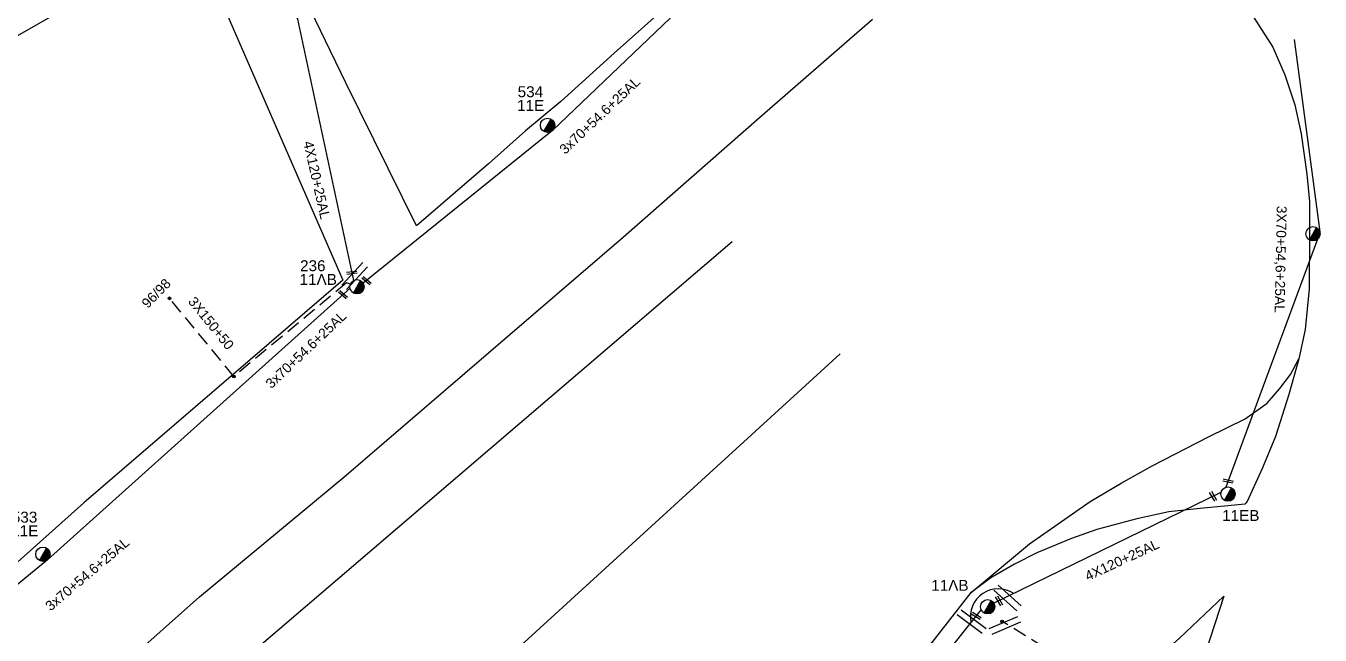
# Model space of a CAD drawing. Header units: millimetres. Extents: x 974 to 2037, y 106 to 580.
# Drawn here: x 1557.4 to 1675.8, y 357.4 to 413.2 of the extents above; entities that cross this region are included whole.
import ezdxf

# ---------------------------------------------------------------- set-up
doc = ezdxf.new("R2010")
doc.units = ezdxf.units.MM
doc.linetypes.add('DASHED', pattern=[19.05, 12.7, -6.35])
for name, color, linetype in [('Γέφυρες Εναέριου Δικτύου', 7, 'Continuous'), ('Επιγραφές - Σχήματα', 7, 'Continuous'), ('Καλώδια ΧΤ   3x150+50AL', 7, 'DASHED'), ('Μηχανική τομή', 7, 'Continuous'), ('Στύλος ΦΜ', 7, 'Continuous'), ('Στύλος ΦΜ @ 1', 7, 'Continuous'), ('Συνδέσεις', 7, 'Continuous'), ('Συνεστραμμένα ΧΤ   3x70+54.6+25 AL', 7, 'SYN_LINE'), ('Συνεστραμμένα ΧΤ   4x120+25 AL', 7, 'SYN_LINE'), ('Τομή', 7, 'Continuous'), ('Υπόβαθρο ΔΕΗ', 7, 'Continuous')]:
    doc.layers.add(name, color=color, linetype=linetype)
doc.styles.get("Standard").update_dxf_attribs({"font": 'arial.ttf'})
doc.linetypes.add('SYN_LINE', pattern='A,0.5,-0.0001,["/\\/\\/\\/",Standard,S=0.1,R=0,X=0,Y=-0.05],-0.25', length=0.7501)

# ---------------------------------------------------------------- blocks, each defined once
blk = doc.blocks.new('ΥΠΑΡΧΩΝ ΤΣΙΜΕΝΤΕΝΙΟΣ ΣΤΥΛΟΣ')
at = {"layer": 'Στύλος ΦΜ'}
blk.add_hatch(color=256, dxfattribs=at).paths.add_polyline_path([(-1.29, -2.28, 0.574793), (2.62, 0, 0.268822), (1.3, 2.27)])
blk.add_line((-1.29, -2.28), (1.3, 2.27), dxfattribs=at)
blk.add_circle((0, 0), 2.62, dxfattribs=at)
at = {"layer": 'Στύλος ΦΜ', "flags": 4}
for tag, p in [('ΑΡΙΘΜΟΣ', (-4.68, 8.05)), ('ΤΥΠΟΣ', (-4.91, 3.03))]:
    blk.add_attdef(tag, p, '', height=4, dxfattribs=at)
blk = doc.blocks.new('ΜΗΧΑΝΙΚΗ ΤΟΜΗ')
at = {"layer": 'Μηχανική τομή', "ltscale": 40}
for p, q in [((-1.89, 0.78), (1.89, 0.78)), ((1.89, 0), (-1.89, 0))]:
    blk.add_line(p, q, dxfattribs=at)
blk = doc.blocks.new('ΤΟΜΗ')
at = {"layer": 'Τομή', "ltscale": 40}
for p, q in [((-5.68, 0), (5.68, 0)), ((5.68, -2.33), (-5.68, -2.33))]:
    blk.add_line(p, q, dxfattribs=at)
blk = doc.blocks.new('_ΣΥΝΔΕΣΗ')
at = {"layer": 'Συνδέσεις', "linetype": 'SYN_LINE', "ltscale": 40}
blk.add_hatch(color=256, dxfattribs=at).paths.add_polyline_path([(0.5, -0.01, 1), (-0.5, -0.01, 1)])
at = {"layer": 'Συνδέσεις'}
blk.add_circle((0, -0.01), 0.5, dxfattribs=at)

msp = doc.modelspace()

# ---------------------------------------------------------------- linework, layer by layer
at = {"layer": 'Γέφυρες Εναέριου Δικτύου'}
msp.add_lwpolyline([(1647.76, 361.21, 0.675856), (1643.83, 358.58)], format="xyb", dxfattribs=at)
at = {"layer": 'Καλώδια ΧΤ   3x150+50AL', "color": 5, "ltscale": 0.1}
msp.add_lwpolyline([(1587.08, 389.53), (1586.72, 389.64), (1576.43, 381.09), (1570.55, 388.24)], dxfattribs=at)
at = {"layer": 'Καλώδια ΧΤ   3x150+50AL', "color": 7, "ltscale": 0.1}
msp.add_lwpolyline([(1661.42, 351.38), (1653.67, 354.32), (1646.7, 358.66)], dxfattribs=at)
at = {"layer": 'Συνεστραμμένα ΧΤ   3x70+54.6+25 AL', "color": 173, "ltscale": 10}
for points in [[(1621.71, 419.07), (1605.57, 403.6), (1588.25, 389.63)], [(1587.05, 389.17), (1559.37, 364.29), (1547.6, 354.62)]]:
    msp.add_lwpolyline(points, dxfattribs=at)
at = {"layer": 'Συνεστραμμένα ΧΤ   3x70+54.6+25 AL', "color": 6, "linetype": 'SYN_LINE', "ltscale": 10}
msp.add_lwpolyline([(1673.38, 411.93), (1675.74, 394.32)], dxfattribs=at)
at = {"layer": 'Συνεστραμμένα ΧΤ   3x70+54.6+25 AL', "color": 6, "ltscale": 10}
msp.add_lwpolyline([(1675.54, 393.64), (1667.13, 370.94)], dxfattribs=at)
at = {"layer": 'Συνεστραμμένα ΧΤ   4x120+25 AL', "color": 2, "ltscale": 10}
msp.add_lwpolyline([(1574, 432.7), (1582.24, 413.78), (1587.38, 389.86)], dxfattribs=at)
at = {"layer": 'Συνεστραμμένα ΧΤ   4x120+25 AL', "color": 6, "ltscale": 10}
for points in [[(1666.7, 370.48), (1645.94, 360.33)], [(1644.76, 359.75), (1632.97, 344.93), (1621.44, 331.1), (1603.09, 309.54), (1592.93, 298.03), (1575.87, 278.57), (1571.51, 273.68), (1553.51, 250.33)]]:
    msp.add_lwpolyline(points, dxfattribs=at)
at = {"layer": 'Υπόβαθρο ΔΕΗ'}
for points in [[(1578.47, 424.5), (1585.18, 428.46), (1591.61, 432.15), (1593.49, 431.96), (1600.48, 430.79), (1612.03, 428.92), (1620.56, 427.49), (1621.22, 419.55), (1616.48, 415.37), (1611.19, 410.66), (1606.32, 406.26), (1603.1, 403.57), (1599.7, 400.55), (1593.12, 394.87), (1586.67, 407.95), (1582.49, 416.62), (1578.47, 424.5)], [(1504.72, 382.89), (1536.41, 400.73), (1560.31, 414.37), (1572.65, 421.5), (1586.39, 389.91), (1562.72, 369.51), (1548.83, 357.15), (1543.13, 352.03), (1538.13, 348.21), (1533.16, 344.13), (1521.93, 355.98), (1516.08, 362.17), (1509.54, 369.3), (1503.28, 375.83)], [(1669.38, 414.46), (1671.44, 411.22), (1672.54, 408.69), (1673.45, 405.95), (1674.03, 403.29), (1674.56, 399.61), (1674.78, 397.11), (1674.8, 394.13), (1674.76, 389.11), (1674.41, 385.39), (1673.82, 382.69), (1672.91, 379.43), (1671.7, 375.59), (1670.49, 372.72), (1669.1, 369.64), (1668.89, 369.41), (1668.28, 369.34), (1664.81, 369.01), (1661.94, 368.69), (1659.01, 368.07), (1655.36, 367.07), (1653.03, 366.27), (1649.85, 364.95), (1647.81, 363.9), (1645.65, 362.66), (1643.86, 361.33), (1649.19, 365.78), (1651.81, 367.61), (1654.75, 369.63), (1657.58, 371.33), (1660.4, 372.91), (1665.55, 375.55), (1668.9, 377.2), (1670.91, 378.63), (1672.09, 379.97), (1673.06, 381.27), (1673.82, 382.69)], [(1554.81, 344.93), (1566.36, 354.76), (1573.28, 360.93), (1586.49, 371.87), (1597.56, 381.4), (1612.06, 393.86), (1624.75, 405), (1634.83, 413.77)], [(1492.83, 284.23), (1493.53, 282.08), (1558.95, 261.26), (1585.2, 291.83), (1601.11, 309.87), (1616.04, 327.04), (1631, 344.93), (1633.68, 348.37), (1637.78, 353.54), (1643.86, 361.33)]]:
    msp.add_lwpolyline(points, dxfattribs=at)
at = {"layer": 'Υπόβαθρο ΔΕΗ', "ltscale": 4}
for points in [[(1622.01, 393.41), (1571.96, 350.57)], [(1582.91, 338.41), (1631.88, 383.17)]]:
    msp.add_lwpolyline(points, dxfattribs=at)
at = {"layer": 'Υπόβαθρο ΔΕΗ', "color": 7}
msp.add_lwpolyline([(1661.7, 344.93), (1654.11, 322.88), (1649.98, 309.85), (1644.88, 293.49), (1639.5, 276.48), (1633.37, 257.85), (1627.23, 239.77), (1584.08, 253), (1581.13, 262.85), (1602.06, 287.53), (1616.46, 304.72), (1625.8, 315.35), (1634.03, 324.84), (1642.9, 336.15), (1650.44, 344.93), (1656.47, 351.37), (1662.9, 357.14), (1666.97, 360.97), (1664.09, 352.15), (1662.31, 347.25), (1661.7, 344.93)], dxfattribs=at)

# ---------------------------------------------------------------- block references
at = {"layer": 'Μηχανική τομή'}
for p, xscale, yscale, zscale, rotation in [((1587.21, 390.67), 0.2500000000000973, 0.2500000000000973, 0.2500000000000973, 186.6565719302047), ((1588.62, 389.93), 0.2500000000000697, 0.2500000000000697, 0.2500000000000697, 139.8623809560145), ((1586.47, 388.65), 0.2500000000000697, 0.2500000000000697, 0.2500000000000697, 139.8623809560145), ((1667.37, 371.6), 0.2500000000000599, 0.2500000000000599, 0.2500000000000599, 167.4669019384626), ((1666.06, 370.17), 0.2500000000000908, 0.2500000000000908, 0.2500000000000908, 120.2597813366877), ((1646.49, 360.6), 0.2500000000000908, 0.2500000000000908, 0.2500000000000908, 120.2597813366877), ((1644.37, 359.26), 0.250000000000059, 0.250000000000059, 0.250000000000059, 149.0286143273385)]:
    msp.add_blockref('ΜΗΧΑΝΙΚΗ ΤΟΜΗ', p, dxfattribs=dict(at, xscale=xscale, yscale=yscale, zscale=zscale, rotation=rotation))
at = {"layer": 'Στύλος ΦΜ @ 1', "ltscale": 40}
ref = msp.add_blockref('ΥΠΑΡΧΩΝ ΤΣΙΜΕΝΤΕΝΙΟΣ ΣΤΥΛΟΣ', (1605.11, 404.07), dxfattribs=dict(at, xscale=0.25, yscale=0.25, zscale=0.25))
ref.add_attrib('ΤΥΠΟΣ', '11E', (1602.32, 405.38), dxfattribs={"layer": 'Στύλος ΦΜ', "height": 1, "flags": 4})
ref.add_attrib('ΑΡΙΘΜΟΣ', '534', (1602.38, 406.64), dxfattribs={"layer": 'Στύλος ΦΜ', "height": 1, "flags": 4})
at = {"layer": 'Στύλος ΦΜ @ 1', "ltscale": 40, "xscale": 0.25, "yscale": 0.25, "zscale": 0.25}
msp.add_blockref('ΥΠΑΡΧΩΝ ΤΣΙΜΕΝΤΕΝΙΟΣ ΣΤΥΛΟΣ', (1675.11, 394.14), dxfattribs=at)
at = {"layer": 'Στύλος ΦΜ @ 1', "ltscale": 40}
ref = msp.add_blockref('ΥΠΑΡΧΩΝ ΤΣΙΜΕΝΤΕΝΙΟΣ ΣΤΥΛΟΣ', (1587.69, 389.29), dxfattribs=dict(at, xscale=0.25, yscale=0.25, zscale=0.25))
ref.add_attrib('ΤΥΠΟΣ', '11ΛB', (1582.43, 389.46), dxfattribs={"layer": 'Στύλος ΦΜ', "height": 1, "flags": 4})
ref.add_attrib('ΑΡΙΘΜΟΣ', '236', (1582.48, 390.72), dxfattribs={"layer": 'Στύλος ΦΜ', "height": 1, "flags": 4})
ref = msp.add_blockref('ΥΠΑΡΧΩΝ ΤΣΙΜΕΝΤΕΝΙΟΣ ΣΤΥΛΟΣ', (1667.34, 370.32), dxfattribs=dict(at, xscale=0.25, yscale=0.25, zscale=0.25))
ref.add_attrib('ΤΥΠΟΣ', '11EB', (1666.8, 367.86), dxfattribs={"layer": 'Στύλος ΦΜ', "height": 1, "flags": 4})
ref = msp.add_blockref('ΥΠΑΡΧΩΝ ΤΣΙΜΕΝΤΕΝΙΟΣ ΣΤΥΛΟΣ', (1558.96, 364.82), dxfattribs=dict(at, xscale=0.25, yscale=0.25, zscale=0.25))
ref.add_attrib('ΤΥΠΟΣ', '11E', (1556.06, 366.46), dxfattribs={"layer": 'Στύλος ΦΜ', "height": 1, "flags": 4})
ref.add_attrib('ΑΡΙΘΜΟΣ', '533', (1556.12, 367.71), dxfattribs={"layer": 'Στύλος ΦΜ', "height": 1, "flags": 4})
ref = msp.add_blockref('ΥΠΑΡΧΩΝ ΤΣΙΜΕΝΤΕΝΙΟΣ ΣΤΥΛΟΣ', (1645.36, 360.01), dxfattribs=dict(at, xscale=0.25, yscale=0.25, zscale=0.25))
ref.add_attrib('ΤΥΠΟΣ', '11ΛB', (1640.2, 361.47), dxfattribs={"layer": 'Στύλος ΦΜ', "height": 1, "flags": 4})
at = {"layer": 'Συνδέσεις', "xscale": 0.25, "yscale": 0.25, "zscale": 0.25}
for p in [(1570.55, 388.24), (1576.43, 381.09), (1646.7, 358.66)]:
    msp.add_blockref('_ΣΥΝΔΕΣΗ', p, dxfattribs=at)
at = {"layer": 'Τομή'}
for p, xscale, yscale, zscale, rotation in [((1587.25, 390.48), 0.2499999999998658, 0.2499999999998658, 0.2499999999998658, 47.39523562191153), ((1647.37, 361.03), 0.2499999999999928, 0.2499999999999928, 0.2499999999999928, 318.2392415572979), ((1644.07, 358.88), 0.2500000000000218, 0.2500000000000218, 0.2500000000000218, 323.38868218295), ((1646.82, 358.57), 0.2500000000000439, 0.2500000000000439, 0.2500000000000439, 23.06070132762583)]:
    msp.add_blockref('ΤΟΜΗ', p, dxfattribs=dict(at, xscale=xscale, yscale=yscale, zscale=zscale, rotation=rotation))

# ---------------------------------------------------------------- texts
at = {"layer": 'Επιγραφές - Σχήματα', "color": 7, "insert": (1567.9, 387.89), "char_height": 0.9, "width": 84.1859, "attachment_point": 1, "rotation": 45.6097}
msp.add_mtext('96/98', dxfattribs=at)
at = {"layer": 'Καλώδια ΧΤ   3x150+50AL', "color": 7, "insert": (1572.89, 388.49), "char_height": 0.9, "width": 84.1859, "attachment_point": 1, "rotation": 308.8509}
msp.add_mtext('3X150+50', dxfattribs=at)
at = {"layer": 'Συνεστραμμένα ΧΤ   3x70+54.6+25 AL', "color": 7, "char_height": 0.9, "width": 84.1859, "attachment_point": 1}
for insert, rotation in [((1606.1, 402.01), 43.472), ((1579.23, 380.57), 43.472), ((1559.08, 360.26), 40.2257)]:
    msp.add_mtext('3x70+54.6+25AL', dxfattribs=dict(at, insert=insert, rotation=rotation))
at = {"layer": 'Συνεστραμμένα ΧΤ   3x70+54.6+25 AL', "linetype": 'SYN_LINE', "ltscale": 5, "insert": (1672.71, 396.69), "char_height": 0.9, "width": 16.9847, "attachment_point": 1, "rotation": 268.8225}
msp.add_mtext('3X70+54,6+25AL', dxfattribs=at)
at = {"layer": 'Συνεστραμμένα ΧΤ   4x120+25 AL', "color": 7, "char_height": 0.9, "width": 84.1859, "attachment_point": 1}
for insert, rotation in [((1583.65, 402.72), 282.6398), ((1654.14, 363.17), 24.8734)]:
    msp.add_mtext('4X120+25AL', dxfattribs=dict(at, insert=insert, rotation=rotation))

doc.saveas('drawing.dxf')
